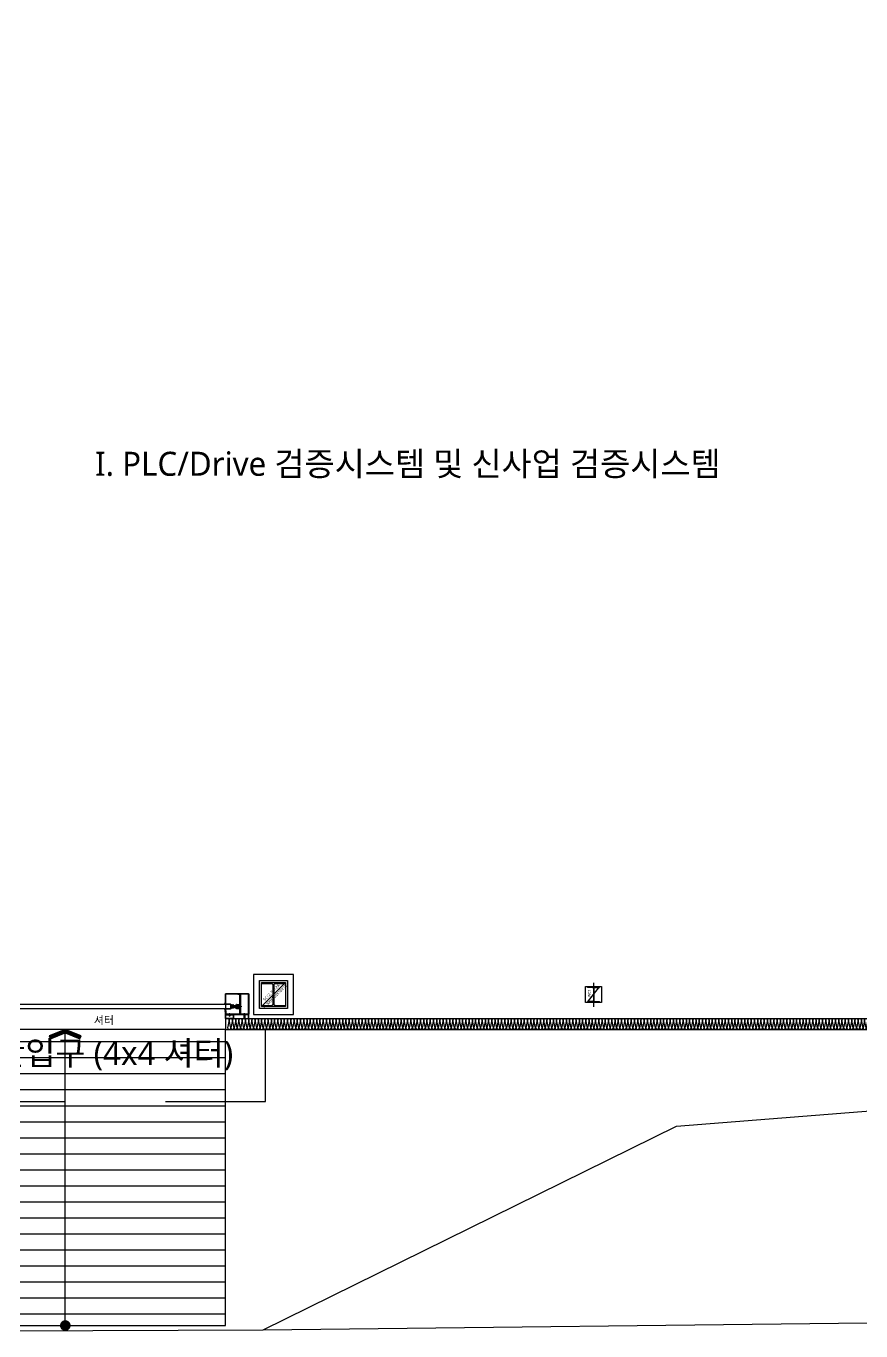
# Model space of a CAD drawing. Header units: millimetres. Extents: x 0 to 420500, y 0 to 297000.
# Drawn here: x 155680 to 166108, y 203551 to 219853 of the extents above; entities that cross this region are included whole.
import ezdxf
from ezdxf.enums import TextEntityAlignment as Align
from ezdxf.xclip import XClip

# ---------------------------------------------------------------- set-up
doc = ezdxf.new("R2010")
doc.units = ezdxf.units.MM
doc.header["$LTSCALE"] = 5000
doc.header["$XCLIPFRAME"] = 0
doc.linetypes.add('DASHED2', pattern=[0.375, 0.25, -0.125])
doc.layers.add('arch', color=8, linetype='Continuous')
doc.layers.add('TRAY', color=3, linetype='Continuous')
doc.layers.add('TXT-1', color=137, linetype='Continuous', plot=False)
doc.styles.add('스타일1', font='malgun.ttf')

# ---------------------------------------------------------------- blocks, each defined once
blk = doc.blocks.new('XR-현황측량도')
at = {"color": 0}
blk.add_lwpolyline([(151690, 74037), (154883, 74051), (162789, 74142), (171655, 74152), (178948, 74224), (185441, 74258), (186412, 74405), (193068, 76972, 0.271364), (196517, 81929), (196870, 86053), (196859, 91789), (196871, 109951), (196867, 116558), (196605, 121601), (196793, 126063), (196775, 130633), (196750, 139290), (196674, 147914), (196020, 149938)], format="xyb", dxfattribs=at)
blk.add_lwpolyline([(154883, 74051), (160043, 76594), (166254, 77087), (174070, 77402), (176496, 77803)], dxfattribs=at)
blk = doc.blocks.new('*U60')
at = {"color": 0}
for points in [[(-39048, 0, -0.414214), (-39063, 15), (-39048, 85, 1), (-39078, 85), (-39063, 15, -0.414214), (-39078, 0, 0.414214)], [(-39018, 0, -0.414214), (-39033, 15), (-39018, 85, 1), (-39048, 85), (-39033, 15, -0.414214), (-39048, 0, 0.414214)], [(-38988, 0, -0.414214), (-39003, 15), (-38988, 85, 1), (-39018, 85), (-39003, 15, -0.414214), (-39018, 0, 0.414214)], [(-38958, 0, -0.414214), (-38973, 15), (-38958, 85, 1), (-38988, 85), (-38973, 15, -0.414214), (-38988, 0, 0.414214)], [(-38928, 0, -0.414214), (-38943, 15), (-38928, 85, 1), (-38958, 85), (-38943, 15, -0.414214), (-38958, 0, 0.414214)], [(-38898, 0, -0.414214), (-38913, 15), (-38898, 85, 1), (-38928, 85), (-38913, 15, -0.414214), (-38928, 0, 0.414214)], [(-38868, 0, -0.414214), (-38883, 15), (-38868, 85, 1), (-38898, 85), (-38883, 15, -0.414214), (-38898, 0, 0.414214)], [(-38838, 0, -0.414214), (-38853, 15), (-38838, 85, 1), (-38868, 85), (-38853, 15, -0.414214), (-38868, 0, 0.414214)], [(-38808, 0, -0.414214), (-38823, 15), (-38808, 85, 1), (-38838, 85), (-38823, 15, -0.414214), (-38838, 0, 0.414214)], [(-38778, 0, -0.414214), (-38793, 15), (-38778, 85, 1), (-38808, 85), (-38793, 15, -0.414214), (-38808, 0, 0.414214)], [(-38748, 0, -0.414214), (-38763, 15), (-38748, 85, 1), (-38778, 85), (-38763, 15, -0.414214), (-38778, 0, 0.414214)], [(-38718, 0, -0.414214), (-38733, 15), (-38718, 85, 1), (-38748, 85), (-38733, 15, -0.414214), (-38748, 0, 0.414214)], [(-38688, 0, -0.414214), (-38703, 15), (-38688, 85, 1), (-38718, 85), (-38703, 15, -0.414214), (-38718, 0, 0.414214)], [(-38658, 0, -0.414214), (-38673, 15), (-38658, 85, 1), (-38688, 85), (-38673, 15, -0.414214), (-38688, 0, 0.414214)], [(-38628, 0, -0.414214), (-38643, 15), (-38628, 85, 1), (-38658, 85), (-38643, 15, -0.414214), (-38658, 0, 0.414214)], [(-38598, 0, -0.414214), (-38613, 15), (-38598, 85, 1), (-38628, 85), (-38613, 15, -0.414214), (-38628, 0, 0.414214)], [(-38568, 0, -0.414214), (-38583, 15), (-38568, 85, 1), (-38598, 85), (-38583, 15, -0.414214), (-38598, 0, 0.414214)], [(-38538, 0, -0.414214), (-38553, 15), (-38538, 85, 1), (-38568, 85), (-38553, 15, -0.414214), (-38568, 0, 0.414214)], [(-38508, 0, -0.414214), (-38523, 15), (-38508, 85, 1), (-38538, 85), (-38523, 15, -0.414214), (-38538, 0, 0.414214)], [(-38478, 0, -0.414214), (-38493, 15), (-38478, 85, 1), (-38508, 85), (-38493, 15, -0.414214), (-38508, 0, 0.414214)], [(-38448, 0, -0.414214), (-38463, 15), (-38448, 85, 1), (-38478, 85), (-38463, 15, -0.414214), (-38478, 0, 0.414214)], [(-38418, 0, -0.414214), (-38433, 15), (-38418, 85, 1), (-38448, 85), (-38433, 15, -0.414214), (-38448, 0, 0.414214)], [(-38388, 0, -0.414214), (-38403, 15), (-38388, 85, 1), (-38418, 85), (-38403, 15, -0.414214), (-38418, 0, 0.414214)], [(-38358, 0, -0.414214), (-38373, 15), (-38358, 85, 1), (-38388, 85), (-38373, 15, -0.414214), (-38388, 0, 0.414214)], [(-38328, 0, -0.414214), (-38343, 15), (-38328, 85, 1), (-38358, 85), (-38343, 15, -0.414214), (-38358, 0, 0.414214)], [(-38298, 0, -0.414214), (-38313, 15), (-38298, 85, 1), (-38328, 85), (-38313, 15, -0.414214), (-38328, 0, 0.414214)], [(-38268, 0, -0.414214), (-38283, 15), (-38268, 85, 1), (-38298, 85), (-38283, 15, -0.414214), (-38298, 0, 0.414214)], [(-38238, 0, -0.414214), (-38253, 15), (-38238, 85, 1), (-38268, 85), (-38253, 15, -0.414214), (-38268, 0, 0.414214)], [(-38208, 0, -0.414214), (-38223, 15), (-38208, 85, 1), (-38238, 85), (-38223, 15, -0.414214), (-38238, 0, 0.414214)], [(-38178, 0, -0.414214), (-38193, 15), (-38178, 85, 1), (-38208, 85), (-38193, 15, -0.414214), (-38208, 0, 0.414214)], [(-38148, 0, -0.414214), (-38163, 15), (-38148, 85, 1), (-38178, 85), (-38163, 15, -0.414214), (-38178, 0, 0.414214)], [(-38118, 0, -0.414214), (-38133, 15), (-38118, 85, 1), (-38148, 85), (-38133, 15, -0.414214), (-38148, 0, 0.414214)], [(-38088, 0, -0.414214), (-38103, 15), (-38088, 85, 1), (-38118, 85), (-38103, 15, -0.414214), (-38118, 0, 0.414214)], [(-38058, 0, -0.414214), (-38073, 15), (-38058, 85, 1), (-38088, 85), (-38073, 15, -0.414214), (-38088, 0, 0.414214)], [(-38028, 0, -0.414214), (-38043, 15), (-38028, 85, 1), (-38058, 85), (-38043, 15, -0.414214), (-38058, 0, 0.414214)], [(-37998, 0, -0.414214), (-38013, 15), (-37998, 85, 1), (-38028, 85), (-38013, 15, -0.414214), (-38028, 0, 0.414214)], [(-37968, 0, -0.414214), (-37983, 15), (-37968, 85, 1), (-37998, 85), (-37983, 15, -0.414214), (-37998, 0, 0.414214)], [(-37938, 0, -0.414214), (-37953, 15), (-37938, 85, 1), (-37968, 85), (-37953, 15, -0.414214), (-37968, 0, 0.414214)], [(-37908, 0, -0.414214), (-37923, 15), (-37908, 85, 1), (-37938, 85), (-37923, 15, -0.414214), (-37938, 0, 0.414214)], [(-37878, 0, -0.414214), (-37893, 15), (-37878, 85, 1), (-37908, 85), (-37893, 15, -0.414214), (-37908, 0, 0.414214)], [(-37848, 0, -0.414214), (-37863, 15), (-37848, 85, 1), (-37878, 85), (-37863, 15, -0.414214), (-37878, 0, 0.414214)], [(-37818, 0, -0.414214), (-37833, 15), (-37818, 85, 1), (-37848, 85), (-37833, 15, -0.414214), (-37848, 0, 0.414214)], [(-37788, 0, -0.414214), (-37803, 15), (-37788, 85, 1), (-37818, 85), (-37803, 15, -0.414214), (-37818, 0, 0.414214)], [(-37758, 0, -0.414214), (-37773, 15), (-37758, 85, 1), (-37788, 85), (-37773, 15, -0.414214), (-37788, 0, 0.414214)], [(-37728, 0, -0.414214), (-37743, 15), (-37728, 85, 1), (-37758, 85), (-37743, 15, -0.414214), (-37758, 0, 0.414214)], [(-37698, 0, -0.414214), (-37713, 15), (-37698, 85, 1), (-37728, 85), (-37713, 15, -0.414214), (-37728, 0, 0.414214)], [(-37668, 0, -0.414214), (-37683, 15), (-37668, 85, 1), (-37698, 85), (-37683, 15, -0.414214), (-37698, 0, 0.414214)], [(-37638, 0, -0.414214), (-37653, 15), (-37638, 85, 1), (-37668, 85), (-37653, 15, -0.414214), (-37668, 0, 0.414214)], [(-37608, 0, -0.414214), (-37623, 15), (-37608, 85, 1), (-37638, 85), (-37623, 15, -0.414214), (-37638, 0, 0.414214)], [(-37578, 0, -0.414214), (-37593, 15), (-37578, 85, 1), (-37608, 85), (-37593, 15, -0.414214), (-37608, 0, 0.414214)], [(-37548, 0, -0.414214), (-37563, 15), (-37548, 85, 1), (-37578, 85), (-37563, 15, -0.414214), (-37578, 0, 0.414214)], [(-37518, 0, -0.414214), (-37533, 15), (-37518, 85, 1), (-37548, 85), (-37533, 15, -0.414214), (-37548, 0, 0.414214)], [(-37488, 0, -0.414214), (-37503, 15), (-37488, 85, 1), (-37518, 85), (-37503, 15, -0.414214), (-37518, 0, 0.414214)], [(-37458, 0, -0.414214), (-37473, 15), (-37458, 85, 1), (-37488, 85), (-37473, 15, -0.414214), (-37488, 0, 0.414214)], [(-37428, 0, -0.414214), (-37443, 15), (-37428, 85, 1), (-37458, 85), (-37443, 15, -0.414214), (-37458, 0, 0.414214)], [(-37398, 0, -0.414214), (-37413, 15), (-37398, 85, 1), (-37428, 85), (-37413, 15, -0.414214), (-37428, 0, 0.414214)], [(-37368, 0, -0.414214), (-37383, 15), (-37368, 85, 1), (-37398, 85), (-37383, 15, -0.414214), (-37398, 0, 0.414214)], [(-37338, 0, -0.414214), (-37353, 15), (-37338, 85, 1), (-37368, 85), (-37353, 15, -0.414214), (-37368, 0, 0.414214)], [(-37308, 0, -0.414214), (-37323, 15), (-37308, 85, 1), (-37338, 85), (-37323, 15, -0.414214), (-37338, 0, 0.414214)], [(-37278, 0, -0.414214), (-37293, 15), (-37278, 85, 1), (-37308, 85), (-37293, 15, -0.414214), (-37308, 0, 0.414214)], [(-37248, 0, -0.414214), (-37263, 15), (-37248, 85, 1), (-37278, 85), (-37263, 15, -0.414214), (-37278, 0, 0.414214)], [(-37218, 0, -0.414214), (-37233, 15), (-37218, 85, 1), (-37248, 85), (-37233, 15, -0.414214), (-37248, 0, 0.414214)], [(-37188, 0, -0.414214), (-37203, 15), (-37188, 85, 1), (-37218, 85), (-37203, 15, -0.414214), (-37218, 0, 0.414214)], [(-37158, 0, -0.414214), (-37173, 15), (-37158, 85, 1), (-37188, 85), (-37173, 15, -0.414214), (-37188, 0, 0.414214)], [(-37128, 0, -0.414214), (-37143, 15), (-37128, 85, 1), (-37158, 85), (-37143, 15, -0.414214), (-37158, 0, 0.414214)], [(-37098, 0, -0.414214), (-37113, 15), (-37098, 85, 1), (-37128, 85), (-37113, 15, -0.414214), (-37128, 0, 0.414214)], [(-37068, 0, -0.414214), (-37083, 15), (-37068, 85, 1), (-37098, 85), (-37083, 15, -0.414214), (-37098, 0, 0.414214)], [(-37038, 0, -0.414214), (-37053, 15), (-37038, 85, 1), (-37068, 85), (-37053, 15, -0.414214), (-37068, 0, 0.414214)], [(-37008, 0, -0.414214), (-37023, 15), (-37008, 85, 1), (-37038, 85), (-37023, 15, -0.414214), (-37038, 0, 0.414214)], [(-36978, 0, -0.414214), (-36993, 15), (-36978, 85, 1), (-37008, 85), (-36993, 15, -0.414214), (-37008, 0, 0.414214)], [(-36948, 0, -0.414214), (-36963, 15), (-36948, 85, 1), (-36978, 85), (-36963, 15, -0.414214), (-36978, 0, 0.414214)], [(-36918, 0, -0.414214), (-36933, 15), (-36918, 85, 1), (-36948, 85), (-36933, 15, -0.414214), (-36948, 0, 0.414214)], [(-36888, 0, -0.414214), (-36903, 15), (-36888, 85, 1), (-36918, 85), (-36903, 15, -0.414214), (-36918, 0, 0.414214)], [(-36858, 0, -0.414214), (-36873, 15), (-36858, 85, 1), (-36888, 85), (-36873, 15, -0.414214), (-36888, 0, 0.414214)], [(-36828, 0, -0.414214), (-36843, 15), (-36828, 85, 1), (-36858, 85), (-36843, 15, -0.414214), (-36858, 0, 0.414214)], [(-36798, 0, -0.414214), (-36813, 15), (-36798, 85, 1), (-36828, 85), (-36813, 15, -0.414214), (-36828, 0, 0.414214)], [(-36768, 0, -0.414214), (-36783, 15), (-36768, 85, 1), (-36798, 85), (-36783, 15, -0.414214), (-36798, 0, 0.414214)], [(-36738, 0, -0.414214), (-36753, 15), (-36738, 85, 1), (-36768, 85), (-36753, 15, -0.414214), (-36768, 0, 0.414214)], [(-36708, 0, -0.414214), (-36723, 15), (-36708, 85, 1), (-36738, 85), (-36723, 15, -0.414214), (-36738, 0, 0.414214)], [(-36678, 0, -0.414214), (-36693, 15), (-36678, 85, 1), (-36708, 85), (-36693, 15, -0.414214), (-36708, 0, 0.414214)], [(-36648, 0, -0.414214), (-36663, 15), (-36648, 85, 1), (-36678, 85), (-36663, 15, -0.414214), (-36678, 0, 0.414214)], [(-36618, 0, -0.414214), (-36633, 15), (-36618, 85, 1), (-36648, 85), (-36633, 15, -0.414214), (-36648, 0, 0.414214)], [(-36588, 0, -0.414214), (-36603, 15), (-36588, 85, 1), (-36618, 85), (-36603, 15, -0.414214), (-36618, 0, 0.414214)], [(-36558, 0, -0.414214), (-36573, 15), (-36558, 85, 1), (-36588, 85), (-36573, 15, -0.414214), (-36588, 0, 0.414214)], [(-36528, 0, -0.414214), (-36543, 15), (-36528, 85, 1), (-36558, 85), (-36543, 15, -0.414214), (-36558, 0, 0.414214)], [(-36498, 0, -0.414214), (-36513, 15), (-36498, 85, 1), (-36528, 85), (-36513, 15, -0.414214), (-36528, 0, 0.414214)], [(-36468, 0, -0.414214), (-36483, 15), (-36468, 85, 1), (-36498, 85), (-36483, 15, -0.414214), (-36498, 0, 0.414214)], [(-36438, 0, -0.414214), (-36453, 15), (-36438, 85, 1), (-36468, 85), (-36453, 15, -0.414214), (-36468, 0, 0.414214)], [(-36408, 0, -0.414214), (-36423, 15), (-36408, 85, 1), (-36438, 85), (-36423, 15, -0.414214), (-36438, 0, 0.414214)], [(-36378, 0, -0.414214), (-36393, 15), (-36378, 85, 1), (-36408, 85), (-36393, 15, -0.414214), (-36408, 0, 0.414214)], [(-36348, 0, -0.414214), (-36363, 15), (-36348, 85, 1), (-36378, 85), (-36363, 15, -0.414214), (-36378, 0, 0.414214)], [(-36318, 0, -0.414214), (-36333, 15), (-36318, 85, 1), (-36348, 85), (-36333, 15, -0.414214), (-36348, 0, 0.414214)], [(-36288, 0, -0.414214), (-36303, 15), (-36288, 85, 1), (-36318, 85), (-36303, 15, -0.414214), (-36318, 0, 0.414214)], [(-36258, 0, -0.414214), (-36273, 15), (-36258, 85, 1), (-36288, 85), (-36273, 15, -0.414214), (-36288, 0, 0.414214)], [(-36228, 0, -0.414214), (-36243, 15), (-36228, 85, 1), (-36258, 85), (-36243, 15, -0.414214), (-36258, 0, 0.414214)], [(-36198, 0, -0.414214), (-36213, 15), (-36198, 85, 1), (-36228, 85), (-36213, 15, -0.414214), (-36228, 0, 0.414214)], [(-36168, 0, -0.414214), (-36183, 15), (-36168, 85, 1), (-36198, 85), (-36183, 15, -0.414214), (-36198, 0, 0.414214)], [(-36138, 0, -0.414214), (-36153, 15), (-36138, 85, 1), (-36168, 85), (-36153, 15, -0.414214), (-36168, 0, 0.414214)], [(-36108, 0, -0.414214), (-36123, 15), (-36108, 85, 1), (-36138, 85), (-36123, 15, -0.414214), (-36138, 0, 0.414214)], [(-36078, 0, -0.414214), (-36093, 15), (-36078, 85, 1), (-36108, 85), (-36093, 15, -0.414214), (-36108, 0, 0.414214)], [(-36048, 0, -0.414214), (-36063, 15), (-36048, 85, 1), (-36078, 85), (-36063, 15, -0.414214), (-36078, 0, 0.414214)], [(-36018, 0, -0.414214), (-36033, 15), (-36018, 85, 1), (-36048, 85), (-36033, 15, -0.414214), (-36048, 0, 0.414214)], [(-35988, 0, -0.414214), (-36003, 15), (-35988, 85, 1), (-36018, 85), (-36003, 15, -0.414214), (-36018, 0, 0.414214)], [(-35958, 0, -0.414214), (-35973, 15), (-35958, 85, 1), (-35988, 85), (-35973, 15, -0.414214), (-35988, 0, 0.414214)], [(-35928, 0, -0.414214), (-35943, 15), (-35928, 85, 1), (-35958, 85), (-35943, 15, -0.414214), (-35958, 0, 0.414214)], [(-35898, 0, -0.414214), (-35913, 15), (-35898, 85, 1), (-35928, 85), (-35913, 15, -0.414214), (-35928, 0, 0.414214)], [(-35868, 0, -0.414214), (-35883, 15), (-35868, 85, 1), (-35898, 85), (-35883, 15, -0.414214), (-35898, 0, 0.414214)], [(-35838, 0, -0.414214), (-35853, 15), (-35838, 85, 1), (-35868, 85), (-35853, 15, -0.414214), (-35868, 0, 0.414214)], [(-35808, 0, -0.414214), (-35823, 15), (-35808, 85, 1), (-35838, 85), (-35823, 15, -0.414214), (-35838, 0, 0.414214)], [(-35778, 0, -0.414214), (-35793, 15), (-35778, 85, 1), (-35808, 85), (-35793, 15, -0.414214), (-35808, 0, 0.414214)], [(-35748, 0, -0.414214), (-35763, 15), (-35748, 85, 1), (-35778, 85), (-35763, 15, -0.414214), (-35778, 0, 0.414214)], [(-35718, 0, -0.414214), (-35733, 15), (-35718, 85, 1), (-35748, 85), (-35733, 15, -0.414214), (-35748, 0, 0.414214)], [(-35688, 0, -0.414214), (-35703, 15), (-35688, 85, 1), (-35718, 85), (-35703, 15, -0.414214), (-35718, 0, 0.414214)], [(-35658, 0, -0.414214), (-35673, 15), (-35658, 85, 1), (-35688, 85), (-35673, 15, -0.414214), (-35688, 0, 0.414214)], [(-35628, 0, -0.414214), (-35643, 15), (-35628, 85, 1), (-35658, 85), (-35643, 15, -0.414214), (-35658, 0, 0.414214)], [(-35598, 0, -0.414214), (-35613, 15), (-35598, 85, 1), (-35628, 85), (-35613, 15, -0.414214), (-35628, 0, 0.414214)], [(-35568, 0, -0.414214), (-35583, 15), (-35568, 85, 1), (-35598, 85), (-35583, 15, -0.414214), (-35598, 0, 0.414214)], [(-35538, 0, -0.414214), (-35553, 15), (-35538, 85, 1), (-35568, 85), (-35553, 15, -0.414214), (-35568, 0, 0.414214)], [(-35508, 0, -0.414214), (-35523, 15), (-35508, 85, 1), (-35538, 85), (-35523, 15, -0.414214), (-35538, 0, 0.414214)], [(-35478, 0, -0.414214), (-35493, 15), (-35478, 85, 1), (-35508, 85), (-35493, 15, -0.414214), (-35508, 0, 0.414214)], [(-35448, 0, -0.414214), (-35463, 15), (-35448, 85, 1), (-35478, 85), (-35463, 15, -0.414214), (-35478, 0, 0.414214)], [(-35418, 0, -0.414214), (-35433, 15), (-35418, 85, 1), (-35448, 85), (-35433, 15, -0.414214), (-35448, 0, 0.414214)], [(-35388, 0, -0.414214), (-35403, 15), (-35388, 85, 1), (-35418, 85), (-35403, 15, -0.414214), (-35418, 0, 0.414214)], [(-35358, 0, -0.414214), (-35373, 15), (-35358, 85, 1), (-35388, 85), (-35373, 15, -0.414214), (-35388, 0, 0.414214)], [(-35328, 0, -0.414214), (-35343, 15), (-35328, 85, 1), (-35358, 85), (-35343, 15, -0.414214), (-35358, 0, 0.414214)], [(-35298, 0, -0.414214), (-35313, 15), (-35298, 85, 1), (-35328, 85), (-35313, 15, -0.414214), (-35328, 0, 0.414214)], [(-35268, 0, -0.414214), (-35283, 15), (-35268, 85, 1), (-35298, 85), (-35283, 15, -0.414214), (-35298, 0, 0.414214)], [(-35238, 0, -0.414214), (-35253, 15), (-35238, 85, 1), (-35268, 85), (-35253, 15, -0.414214), (-35268, 0, 0.414214)], [(-35208, 0, -0.414214), (-35223, 15), (-35208, 85, 1), (-35238, 85), (-35223, 15, -0.414214), (-35238, 0, 0.414214)], [(-35178, 0, -0.414214), (-35193, 15), (-35178, 85, 1), (-35208, 85), (-35193, 15, -0.414214), (-35208, 0, 0.414214)], [(-35148, 0, -0.414214), (-35163, 15), (-35148, 85, 1), (-35178, 85), (-35163, 15, -0.414214), (-35178, 0, 0.414214)], [(-35118, 0, -0.414214), (-35133, 15), (-35118, 85, 1), (-35148, 85), (-35133, 15, -0.414214), (-35148, 0, 0.414214)], [(-35088, 0, -0.414214), (-35103, 15), (-35088, 85, 1), (-35118, 85), (-35103, 15, -0.414214), (-35118, 0, 0.414214)], [(-35058, 0, -0.414214), (-35073, 15), (-35058, 85, 1), (-35088, 85), (-35073, 15, -0.414214), (-35088, 0, 0.414214)], [(-35028, 0, -0.414214), (-35043, 15), (-35028, 85, 1), (-35058, 85), (-35043, 15, -0.414214), (-35058, 0, 0.414214)], [(-34998, 0, -0.414214), (-35013, 15), (-34998, 85, 1), (-35028, 85), (-35013, 15, -0.414214), (-35028, 0, 0.414214)], [(-34968, 0, -0.414214), (-34983, 15), (-34968, 85, 1), (-34998, 85), (-34983, 15, -0.414214), (-34998, 0, 0.414214)], [(-34938, 0, -0.414214), (-34953, 15), (-34938, 85, 1), (-34968, 85), (-34953, 15, -0.414214), (-34968, 0, 0.414214)], [(-34908, 0, -0.414214), (-34923, 15), (-34908, 85, 1), (-34938, 85), (-34923, 15, -0.414214), (-34938, 0, 0.414214)], [(-34878, 0, -0.414214), (-34893, 15), (-34878, 85, 1), (-34908, 85), (-34893, 15, -0.414214), (-34908, 0, 0.414214)], [(-34848, 0, -0.414214), (-34863, 15), (-34848, 85, 1), (-34878, 85), (-34863, 15, -0.414214), (-34878, 0, 0.414214)], [(-34818, 0, -0.414214), (-34833, 15), (-34818, 85, 1), (-34848, 85), (-34833, 15, -0.414214), (-34848, 0, 0.414214)], [(-34788, 0, -0.414214), (-34803, 15), (-34788, 85, 1), (-34818, 85), (-34803, 15, -0.414214), (-34818, 0, 0.414214)], [(-34758, 0, -0.414214), (-34773, 15), (-34758, 85, 1), (-34788, 85), (-34773, 15, -0.414214), (-34788, 0, 0.414214)], [(-34728, 0, -0.414214), (-34743, 15), (-34728, 85, 1), (-34758, 85), (-34743, 15, -0.414214), (-34758, 0, 0.414214)], [(-34698, 0, -0.414214), (-34713, 15), (-34698, 85, 1), (-34728, 85), (-34713, 15, -0.414214), (-34728, 0, 0.414214)], [(-34668, 0, -0.414214), (-34683, 15), (-34668, 85, 1), (-34698, 85), (-34683, 15, -0.414214), (-34698, 0, 0.414214)], [(-34638, 0, -0.414214), (-34653, 15), (-34638, 85, 1), (-34668, 85), (-34653, 15, -0.414214), (-34668, 0, 0.414214)], [(-34608, 0, -0.414214), (-34623, 15), (-34608, 85, 1), (-34638, 85), (-34623, 15, -0.414214), (-34638, 0, 0.414214)], [(-34578, 0, -0.414214), (-34593, 15), (-34578, 85, 1), (-34608, 85), (-34593, 15, -0.414214), (-34608, 0, 0.414214)], [(-34548, 0, -0.414214), (-34563, 15), (-34548, 85, 1), (-34578, 85), (-34563, 15, -0.414214), (-34578, 0, 0.414214)], [(-34518, 0, -0.414214), (-34533, 15), (-34518, 85, 1), (-34548, 85), (-34533, 15, -0.414214), (-34548, 0, 0.414214)], [(-34488, 0, -0.414214), (-34503, 15), (-34488, 85, 1), (-34518, 85), (-34503, 15, -0.414214), (-34518, 0, 0.414214)], [(-34458, 0, -0.414214), (-34473, 15), (-34458, 85, 1), (-34488, 85), (-34473, 15, -0.414214), (-34488, 0, 0.414214)], [(-34428, 0, -0.414214), (-34443, 15), (-34428, 85, 1), (-34458, 85), (-34443, 15, -0.414214), (-34458, 0, 0.414214)], [(-34398, 0, -0.414214), (-34413, 15), (-34398, 85, 1), (-34428, 85), (-34413, 15, -0.414214), (-34428, 0, 0.414214)], [(-34368, 0, -0.414214), (-34383, 15), (-34368, 85, 1), (-34398, 85), (-34383, 15, -0.414214), (-34398, 0, 0.414214)], [(-34338, 0, -0.414214), (-34353, 15), (-34338, 85, 1), (-34368, 85), (-34353, 15, -0.414214), (-34368, 0, 0.414214)], [(-34308, 0, -0.414214), (-34323, 15), (-34308, 85, 1), (-34338, 85), (-34323, 15, -0.414214), (-34338, 0, 0.414214)], [(-34278, 0, -0.414214), (-34293, 15), (-34278, 85, 1), (-34308, 85), (-34293, 15, -0.414214), (-34308, 0, 0.414214)], [(-34248, 0, -0.414214), (-34263, 15), (-34248, 85, 1), (-34278, 85), (-34263, 15, -0.414214), (-34278, 0, 0.414214)], [(-34218, 0, -0.414214), (-34233, 15), (-34218, 85, 1), (-34248, 85), (-34233, 15, -0.414214), (-34248, 0, 0.414214)], [(-34188, 0, -0.414214), (-34203, 15), (-34188, 85, 1), (-34218, 85), (-34203, 15, -0.414214), (-34218, 0, 0.414214)], [(-34158, 0, -0.414214), (-34173, 15), (-34158, 85, 1), (-34188, 85), (-34173, 15, -0.414214), (-34188, 0, 0.414214)], [(-34128, 0, -0.414214), (-34143, 15), (-34128, 85, 1), (-34158, 85), (-34143, 15, -0.414214), (-34158, 0, 0.414214)], [(-34098, 0, -0.414214), (-34113, 15), (-34098, 85, 1), (-34128, 85), (-34113, 15, -0.414214), (-34128, 0, 0.414214)], [(-34068, 0, -0.414214), (-34083, 15), (-34068, 85, 1), (-34098, 85), (-34083, 15, -0.414214), (-34098, 0, 0.414214)], [(-34038, 0, -0.414214), (-34053, 15), (-34038, 85, 1), (-34068, 85), (-34053, 15, -0.414214), (-34068, 0, 0.414214)], [(-34008, 0, -0.414214), (-34023, 15), (-34008, 85, 1), (-34038, 85), (-34023, 15, -0.414214), (-34038, 0, 0.414214)], [(-33978, 0, -0.414214), (-33993, 15), (-33978, 85, 1), (-34008, 85), (-33993, 15, -0.414214), (-34008, 0, 0.414214)], [(-33948, 0, -0.414214), (-33963, 15), (-33948, 85, 1), (-33978, 85), (-33963, 15, -0.414214), (-33978, 0, 0.414214)], [(-33918, 0, -0.414214), (-33933, 15), (-33918, 85, 1), (-33948, 85), (-33933, 15, -0.414214), (-33948, 0, 0.414214)], [(-33888, 0, -0.414214), (-33903, 15), (-33888, 85, 1), (-33918, 85), (-33903, 15, -0.414214), (-33918, 0, 0.414214)], [(-33858, 0, -0.414214), (-33873, 15), (-33858, 85, 1), (-33888, 85), (-33873, 15, -0.414214), (-33888, 0, 0.414214)], [(-33828, 0, -0.414214), (-33843, 15), (-33828, 85, 1), (-33858, 85), (-33843, 15, -0.414214), (-33858, 0, 0.414214)], [(-33798, 0, -0.414214), (-33813, 15), (-33798, 85, 1), (-33828, 85), (-33813, 15, -0.414214), (-33828, 0, 0.414214)], [(-33768, 0, -0.414214), (-33783, 15), (-33768, 85, 1), (-33798, 85), (-33783, 15, -0.414214), (-33798, 0, 0.414214)], [(-33738, 0, -0.414214), (-33753, 15), (-33738, 85, 1), (-33768, 85), (-33753, 15, -0.414214), (-33768, 0, 0.414214)], [(-33708, 0, -0.414214), (-33723, 15), (-33708, 85, 1), (-33738, 85), (-33723, 15, -0.414214), (-33738, 0, 0.414214)], [(-33678, 0, -0.414214), (-33693, 15), (-33678, 85, 1), (-33708, 85), (-33693, 15, -0.414214), (-33708, 0, 0.414214)], [(-33648, 0, -0.414214), (-33663, 15), (-33648, 85, 1), (-33678, 85), (-33663, 15, -0.414214), (-33678, 0, 0.414214)], [(-33618, 0, -0.414214), (-33633, 15), (-33618, 85, 1), (-33648, 85), (-33633, 15, -0.414214), (-33648, 0, 0.414214)], [(-33588, 0, -0.414214), (-33603, 15), (-33588, 85, 1), (-33618, 85), (-33603, 15, -0.414214), (-33618, 0, 0.414214)], [(-33558, 0, -0.414214), (-33573, 15), (-33558, 85, 1), (-33588, 85), (-33573, 15, -0.414214), (-33588, 0, 0.414214)], [(-33528, 0, -0.414214), (-33543, 15), (-33528, 85, 1), (-33558, 85), (-33543, 15, -0.414214), (-33558, 0, 0.414214)], [(-33498, 0, -0.414214), (-33513, 15), (-33498, 85, 1), (-33528, 85), (-33513, 15, -0.414214), (-33528, 0, 0.414214)], [(-33468, 0, -0.414214), (-33483, 15), (-33468, 85, 1), (-33498, 85), (-33483, 15, -0.414214), (-33498, 0, 0.414214)], [(-33438, 0, -0.414214), (-33453, 15), (-33438, 85, 1), (-33468, 85), (-33453, 15, -0.414214), (-33468, 0, 0.414214)], [(-33408, 0, -0.414214), (-33423, 15), (-33408, 85, 1), (-33438, 85), (-33423, 15, -0.414214), (-33438, 0, 0.414214)], [(-33378, 0, -0.414214), (-33393, 15), (-33378, 85, 1), (-33408, 85), (-33393, 15, -0.414214), (-33408, 0, 0.414214)], [(-33348, 0, -0.414214), (-33363, 15), (-33348, 85, 1), (-33378, 85), (-33363, 15, -0.414214), (-33378, 0, 0.414214)], [(-33318, 0, -0.414214), (-33333, 15), (-33318, 85, 1), (-33348, 85), (-33333, 15, -0.414214), (-33348, 0, 0.414214)], [(-33288, 0, -0.414214), (-33303, 15), (-33288, 85, 1), (-33318, 85), (-33303, 15, -0.414214), (-33318, 0, 0.414214)], [(-33258, 0, -0.414214), (-33273, 15), (-33258, 85, 1), (-33288, 85), (-33273, 15, -0.414214), (-33288, 0, 0.414214)], [(-33228, 0, -0.414214), (-33243, 15), (-33228, 85, 1), (-33258, 85), (-33243, 15, -0.414214), (-33258, 0, 0.414214)], [(-33198, 0, -0.414214), (-33213, 15), (-33198, 85, 1), (-33228, 85), (-33213, 15, -0.414214), (-33228, 0, 0.414214)], [(-33168, 0, -0.414214), (-33183, 15), (-33168, 85, 1), (-33198, 85), (-33183, 15, -0.414214), (-33198, 0, 0.414214)], [(-33138, 0, -0.414214), (-33153, 15), (-33138, 85, 1), (-33168, 85), (-33153, 15, -0.414214), (-33168, 0, 0.414214)], [(-33108, 0, -0.414214), (-33123, 15), (-33108, 85, 1), (-33138, 85), (-33123, 15, -0.414214), (-33138, 0, 0.414214)], [(-33078, 0, -0.414214), (-33093, 15), (-33078, 85, 1), (-33108, 85), (-33093, 15, -0.414214), (-33108, 0, 0.414214)], [(-33048, 0, -0.414214), (-33063, 15), (-33048, 85, 1), (-33078, 85), (-33063, 15, -0.414214), (-33078, 0, 0.414214)], [(-33018, 0, -0.414214), (-33033, 15), (-33018, 85, 1), (-33048, 85), (-33033, 15, -0.414214), (-33048, 0, 0.414214)], [(-32988, 0, -0.414214), (-33003, 15), (-32988, 85, 1), (-33018, 85), (-33003, 15, -0.414214), (-33018, 0, 0.414214)], [(-32958, 0, -0.414214), (-32973, 15), (-32958, 85, 1), (-32988, 85), (-32973, 15, -0.414214), (-32988, 0, 0.414214)], [(-32928, 0, -0.414214), (-32943, 15), (-32928, 85, 1), (-32958, 85), (-32943, 15, -0.414214), (-32958, 0, 0.414214)], [(-32898, 0, -0.414214), (-32913, 15), (-32898, 85, 1), (-32928, 85), (-32913, 15, -0.414214), (-32928, 0, 0.414214)], [(-32868, 0, -0.414214), (-32883, 15), (-32868, 85, 1), (-32898, 85), (-32883, 15, -0.414214), (-32898, 0, 0.414214)], [(-32838, 0, -0.414214), (-32853, 15), (-32838, 85, 1), (-32868, 85), (-32853, 15, -0.414214), (-32868, 0, 0.414214)], [(-32808, 0, -0.414214), (-32823, 15), (-32808, 85, 1), (-32838, 85), (-32823, 15, -0.414214), (-32838, 0, 0.414214)], [(-32778, 0, -0.414214), (-32793, 15), (-32778, 85, 1), (-32808, 85), (-32793, 15, -0.414214), (-32808, 0, 0.414214)], [(-32748, 0, -0.414214), (-32763, 15), (-32748, 85, 1), (-32778, 85), (-32763, 15, -0.414214), (-32778, 0, 0.414214)], [(-32718, 0, -0.414214), (-32733, 15), (-32718, 85, 1), (-32748, 85), (-32733, 15, -0.414214), (-32748, 0, 0.414214)], [(-32688, 0, -0.414214), (-32703, 15), (-32688, 85, 1), (-32718, 85), (-32703, 15, -0.414214), (-32718, 0, 0.414214)], [(-32658, 0, -0.414214), (-32673, 15), (-32658, 85, 1), (-32688, 85), (-32673, 15, -0.414214), (-32688, 0, 0.414214)], [(-32628, 0, -0.414214), (-32643, 15), (-32628, 85, 1), (-32658, 85), (-32643, 15, -0.414214), (-32658, 0, 0.414214)], [(-32598, 0, -0.414214), (-32613, 15), (-32598, 85, 1), (-32628, 85), (-32613, 15, -0.414214), (-32628, 0, 0.414214)], [(-32568, 0, -0.414214), (-32583, 15), (-32568, 85, 1), (-32598, 85), (-32583, 15, -0.414214), (-32598, 0, 0.414214)], [(-32538, 0, -0.414214), (-32553, 15), (-32538, 85, 1), (-32568, 85), (-32553, 15, -0.414214), (-32568, 0, 0.414214)], [(-32508, 0, -0.414214), (-32523, 15), (-32508, 85, 1), (-32538, 85), (-32523, 15, -0.414214), (-32538, 0, 0.414214)], [(-32478, 0, -0.414214), (-32493, 15), (-32478, 85, 1), (-32508, 85), (-32493, 15, -0.414214), (-32508, 0, 0.414214)], [(-32448, 0, -0.414214), (-32463, 15), (-32448, 85, 1), (-32478, 85), (-32463, 15, -0.414214), (-32478, 0, 0.414214)], [(-32418, 0, -0.414214), (-32433, 15), (-32418, 85, 1), (-32448, 85), (-32433, 15, -0.414214), (-32448, 0, 0.414214)], [(-32388, 0, -0.414214), (-32403, 15), (-32388, 85, 1), (-32418, 85), (-32403, 15, -0.414214), (-32418, 0, 0.414214)], [(-32358, 0, -0.414214), (-32373, 15), (-32358, 85, 1), (-32388, 85), (-32373, 15, -0.414214), (-32388, 0, 0.414214)]]:
    blk.add_lwpolyline(points, format="xyb", dxfattribs=at)
blk = doc.blocks.new('XR-plan$0$A$C24791F9D')
at = {"color": 0}
for p, q in [((2, 16), (3, 16)), ((2, 15), (2, 0)), ((2, 15), (2, 0)), ((4, 15), (4, 0)), ((4, 13), (5, 13)), ((5, 8), (4, 8)), ((4, 2), (5, 2)), ((5, 13), (6, 13)), ((5, 8), (8, 7)), ((5, 8), (8, 8)), ((5, 2), (6, 3)), ((6, 13), (8, 12)), ((6, 3), (8, 3)), ((8, 12), (8, 3)), ((9, 12), (8, 11)), ((8, 11), (8, 12)), ((8, 12), (9, 4)), ((8, 11), (9, 5)), ((8, 11), (9, 5)), ((8, 11), (8, 11)), ((8, 8), (8, 5)), ((8, 8), (8, 5)), ((8, 4), (8, 5)), ((8, 5), (9, 4)), ((8, 5), (8, 5)), ((10, 11), (9, 12)), ((9, 12), (10, 4)), ((9, 4), (9, 5)), ((9, 5), (10, 4)), ((9, 5), (9, 5)), ((11, 11), (10, 12)), ((10, 12), (11, 4)), ((10, 12), (10, 11)), ((10, 11), (11, 5)), ((10, 11), (10, 5)), ((10, 11), (10, 11)), ((10, 4), (10, 5)), ((11, 5), (10, 5)), ((12, 11), (11, 12)), ((11, 12), (12, 4)), ((11, 12), (11, 11)), ((11, 11), (12, 5)), ((11, 11), (12, 5)), ((11, 11), (11, 11)), ((11, 4), (12, 5)), ((11, 5), (11, 4)), ((13, 11), (12, 12)), ((12, 12), (14, 4)), ((12, 12), (12, 11)), ((12, 11), (13, 5)), ((12, 11), (13, 5)), ((12, 11), (12, 11)), ((12, 4), (13, 5)), ((12, 5), (12, 4)), ((12, 5), (12, 5)), ((14, 12), (13, 11)), ((13, 11), (14, 5)), ((13, 11), (14, 5)), ((13, 11), (13, 11)), ((13, 5), (14, 4)), ((13, 5), (13, 5)), ((15, 12), (14, 11)), ((14, 11), (14, 12)), ((14, 12), (15, 4)), ((14, 11), (15, 5)), ((14, 11), (15, 5)), ((14, 11), (14, 11)), ((14, 4), (14, 5)), ((14, 5), (15, 4)), ((14, 5), (14, 5)), ((16, 11), (15, 12)), ((15, 12), (16, 4)), ((15, 4), (15, 5)), ((15, 5), (16, 4)), ((15, 5), (15, 5)), ((17, 11), (16, 12)), ((16, 12), (17, 4)), ((16, 12), (16, 11)), ((16, 11), (17, 5)), ((16, 11), (16, 5)), ((16, 11), (16, 11)), ((16, 4), (16, 5)), ((17, 5), (16, 5)), ((18, 11), (17, 12)), ((17, 12), (18, 4)), ((17, 12), (17, 11)), ((17, 11), (18, 5)), ((17, 11), (18, 5)), ((17, 11), (17, 11)), ((17, 4), (18, 5)), ((17, 5), (17, 4)), ((19, 11), (18, 12)), ((18, 12), (20, 4)), ((18, 12), (18, 11)), ((18, 11), (19, 5)), ((18, 11), (19, 5)), ((18, 11), (18, 11)), ((18, 5), (18, 5)), ((18, 4), (19, 5)), ((18, 5), (18, 4)), ((20, 12), (19, 11)), ((19, 11), (20, 5)), ((19, 11), (20, 5)), ((19, 11), (19, 11)), ((19, 5), (20, 4)), ((19, 5), (19, 5)), ((21, 12), (20, 11)), ((20, 11), (20, 12)), ((20, 12), (21, 4)), ((20, 11), (21, 5)), ((20, 11), (21, 5)), ((20, 11), (20, 11)), ((20, 4), (20, 5)), ((20, 5), (21, 4)), ((20, 5), (20, 5)), ((22, 11), (21, 12)), ((21, 12), (22, 7)), ((21, 4), (21, 5)), ((21, 5), (22, 4)), ((21, 5), (21, 5)), ((22, 11), (22, 4)), ((22, 11), (22, 10)), ((22, 11), (22, 11)), ((2, 0), (3, 0))]:
    blk.add_line(p, q, dxfattribs=at)
for centre, radius, start, end in [((15, 8), 14.7, 148.5785, 211.4215), ((2, 15), 0.4, 90, 148.5785), ((2, 0), 0.4, 211.4215, 270), ((3, 15), 0.4, 0, 90), ((3, 0), 0.4, 270, 0)]:
    blk.add_arc(centre, radius, start, end, dxfattribs=at)
blk = doc.blocks.new('XR-plan$0$A$C715D639E')
at = {"color": 0}
for p, q in [((0, 13), (0, 3)), ((5, 15), (1, 15)), ((5, 12), (1, 12)), ((5, 5), (1, 5)), ((5, 1), (1, 1)), ((6, 16), (6, 0)), ((6, 16), (7, 16)), ((7, 16), (7, 0)), ((6, 0), (7, 0))]:
    blk.add_line(p, q, dxfattribs=at)
for centre, radius, start, end in [((2, 13), 2, 126.8699, 233.1301), ((7, 8), 6.91, 152.6769, 207.8424), ((3, 3), 2.61, 133.8974, 226.1026), ((6, 13), 2, 126.8699, 233.1301), ((11, 8), 6.91, 152.6769, 207.8424), ((7, 3), 2.61, 133.8974, 226.1026), ((18, 8), 14.7, 148.5785, 154.1365), ((18, 8), 14.7, 205.8635, 211.4215), ((6, 16), 0.4, 90, 148.5785), ((6, 0), 0.4, 211.4215, 270), ((7, 16), 0.4, 0, 90), ((7, 0), 0.4, 270, 0)]:
    blk.add_arc(centre, radius, start, end, dxfattribs=at)
blk = doc.blocks.new('XR-plan$0$A$C12F92AEA')
at = {"color": 0}
for p, q in [((0, 6), (0, 48)), ((0, 48), (0, 44)), ((0, 44), (1, 43)), ((0, 11), (1, 11)), ((0, 6), (0, 11)), ((1, 49), (24, 49)), ((1, 11), (1, 43)), ((1, 43), (10, 43)), ((1, 11), (10, 11)), ((1, 5), (24, 5)), ((10, 11), (10, 43)), ((10, 38), (30, 38)), ((10, 16), (30, 16)), ((24, 49), (25, 54)), ((24, 5), (25, 0)), ((25, 54), (29, 54)), ((25, 0), (29, 0)), ((30, 54), (30, 1))]:
    blk.add_line(p, q, dxfattribs=at)
for centre, radius, start, end in [((1, 48), 1, 90, 180), ((1, 6), 1, 180, 270), ((24, 50), 0.5, 270, 348.6901), ((24, 5), 0.5, 11.3099, 90), ((25, 54), 0.5, 90, 168.6901), ((25, 1), 0.5, 191.3099, 270), ((29, 54), 0.5, 0, 90), ((29, 1), 0.5, 270, 0)]:
    blk.add_arc(centre, radius, start, end, dxfattribs=at)
blk = doc.blocks.new('COMBI SHUTTER')
at = {"color": 0}
for p, q in [((-1063, 178), (3063, 178)), ((3008, 223), (2995, 223)), ((3000, 305), (3000, 0)), ((3287, 310), (3005, 310)), ((3099, 171), (3090, 171)), ((3090, 129), (3090, 171)), ((3099, 129), (3099, 171)), ((3178, 308), (3157, 308)), ((3157, 308), (3157, 303)), ((3157, 303), (3178, 303)), ((3167, 300), (3167, 312)), ((3182, 62), (3182, 299)), ((3187, 299), (3187, 62)), ((3292, 0), (3292, 305)), ((3063, 123), (-1063, 123)), ((3008, 77), (2995, 77)), ((3000, 0), (3292, 0)), ((3047, 58), (3047, 54)), ((3058, 54), (3047, 54)), ((3047, 54), (3047, 53)), ((3058, 53), (3047, 53)), ((3056, 59), (3048, 59)), ((3053, 53), (3049, 52)), ((3049, 52), (3050, 53)), ((3055, 52), (3049, 51)), ((3049, 51), (3050, 52)), ((3049, 52), (3050, 52)), ((3055, 51), (3049, 49)), ((3049, 51), (3050, 50)), ((3049, 49), (3050, 50)), ((3055, 49), (3049, 48)), ((3049, 48), (3050, 49)), ((3049, 49), (3050, 49)), ((3055, 48), (3049, 46)), ((3049, 48), (3050, 47)), ((3049, 46), (3050, 47)), ((3055, 46), (3049, 45)), ((3049, 46), (3050, 45)), ((3049, 45), (3050, 44)), ((3049, 45), (3050, 45)), ((3055, 44), (3049, 43)), ((3049, 43), (3050, 44)), ((3055, 43), (3049, 41)), ((3049, 43), (3050, 42)), ((3049, 41), (3050, 42)), ((3055, 41), (3049, 40)), ((3049, 40), (3050, 41)), ((3049, 41), (3050, 41)), ((3049, 40), (3050, 39)), ((3053, 39), (3049, 38)), ((3049, 38), (3050, 39)), ((3049, 38), (3050, 38)), ((3050, 59), (3050, 54)), ((3055, 53), (3050, 52)), ((3055, 51), (3050, 50)), ((3055, 50), (3050, 49)), ((3055, 48), (3050, 47)), ((3055, 46), (3050, 45)), ((3055, 45), (3050, 44)), ((3055, 43), (3050, 42)), ((3055, 42), (3050, 41)), ((3055, 40), (3050, 39)), ((3052, 38), (3050, 38)), ((3050, 38), (3050, 30)), ((3051, 31), (3050, 30)), ((3052, 29), (3050, 30)), ((3052, 38), (3054, 40)), ((3052, 31), (3052, 38)), ((3052, 31), (3052, 38)), ((3052, 29), (3053, 34)), ((3052, 29), (3052, 31)), ((3052, 29), (3055, 30)), ((3053, 39), (3053, 39)), ((3055, 40), (3054, 39)), ((3055, 39), (3054, 39)), ((3055, 59), (3055, 54)), ((3055, 52), (3055, 53)), ((3055, 53), (3055, 53)), ((3055, 51), (3055, 52)), ((3055, 50), (3055, 51)), ((3055, 51), (3055, 51)), ((3055, 49), (3055, 50)), ((3055, 48), (3055, 49)), ((3055, 47), (3055, 48)), ((3055, 46), (3055, 47)), ((3055, 46), (3055, 46)), ((3055, 45), (3055, 46)), ((3055, 44), (3055, 45)), ((3055, 43), (3055, 44)), ((3055, 43), (3055, 43)), ((3055, 42), (3055, 43)), ((3055, 41), (3055, 42)), ((3055, 40), (3055, 41)), ((3055, 40), (3055, 40)), ((3055, 39), (3055, 40)), ((3055, 39), (3055, 30)), ((3058, 58), (3058, 54)), ((3058, 54), (3058, 53)), ((3173, 150), (3067, 150)), ((3173, 150), (3067, 150)), ((3070, 158), (3072, 160)), ((3070, 142), (3070, 158)), ((3072, 140), (3070, 142)), ((3081, 160), (3072, 160)), ((3081, 140), (3072, 140)), ((3107, 160), (3082, 160)), ((3107, 160), (3082, 160)), ((3107, 140), (3082, 140)), ((3099, 129), (3090, 129)), ((3100, 0), (3100, 50)), ((3105, 0), (3100, 0)), ((3105, 0), (3105, 50)), ((3135, 160), (3108, 160)), ((3135, 140), (3108, 140)), ((3142, 160), (3136, 160)), ((3142, 140), (3136, 140)), ((3156, 140), (3156, 160)), ((3158, 140), (3158, 160)), ((3160, 160), (3158, 160)), ((3160, 140), (3158, 140)), ((3158, 63), (3158, 46)), ((3160, 141), (3160, 160)), ((3160, 160), (3160, 160)), ((3160, 160), (3160, 140)), ((3160, 141), (3160, 140)), ((3173, 88), (3192, 88)), ((3175, 150), (3190, 150)), ((3175, 88), (3190, 88)), ((3176, 150), (3188, 150)), ((3191, 58), (3222, 58)), ((3222, 53), (3191, 53)), ((3206, 60), (3206, 48)), ((3206, 60), (3206, 48)), ((3222, 58), (3222, 53)), ((3231, 58), (3231, 54)), ((3242, 54), (3231, 54)), ((3231, 54), (3231, 53)), ((3242, 53), (3231, 53)), ((3240, 59), (3232, 59)), ((3237, 53), (3233, 52)), ((3233, 52), (3234, 53)), ((3239, 52), (3233, 51)), ((3233, 51), (3234, 52)), ((3233, 52), (3234, 52)), ((3239, 51), (3233, 49)), ((3233, 51), (3234, 50)), ((3233, 49), (3234, 50)), ((3239, 49), (3233, 48)), ((3233, 48), (3234, 49)), ((3233, 49), (3234, 49)), ((3239, 48), (3233, 46)), ((3233, 48), (3234, 47)), ((3233, 46), (3234, 47)), ((3239, 46), (3233, 45)), ((3233, 46), (3234, 45)), ((3233, 45), (3234, 44)), ((3233, 45), (3234, 45)), ((3239, 44), (3233, 43)), ((3233, 43), (3234, 44)), ((3239, 43), (3233, 41)), ((3233, 43), (3234, 42)), ((3233, 41), (3234, 42)), ((3239, 41), (3233, 40)), ((3233, 40), (3234, 41)), ((3233, 41), (3234, 41)), ((3233, 40), (3234, 39)), ((3237, 39), (3233, 38)), ((3233, 38), (3234, 39)), ((3233, 38), (3234, 38)), ((3234, 59), (3234, 54)), ((3239, 53), (3234, 52)), ((3239, 51), (3234, 50)), ((3239, 50), (3234, 49)), ((3239, 48), (3234, 47)), ((3239, 46), (3234, 45)), ((3239, 45), (3234, 44)), ((3239, 43), (3234, 42)), ((3239, 42), (3234, 41)), ((3239, 40), (3234, 39)), ((3236, 38), (3234, 38)), ((3234, 38), (3234, 30)), ((3235, 31), (3234, 30)), ((3236, 29), (3234, 30)), ((3236, 0), (3236, 50)), ((3236, 38), (3238, 40)), ((3236, 31), (3236, 38)), ((3236, 31), (3236, 38)), ((3236, 29), (3237, 34)), ((3236, 29), (3236, 31)), ((3236, 29), (3239, 30)), ((3237, 39), (3237, 39)), ((3239, 40), (3238, 39)), ((3239, 39), (3238, 39)), ((3239, 59), (3239, 54)), ((3239, 52), (3239, 53)), ((3239, 53), (3239, 53)), ((3239, 51), (3239, 52)), ((3239, 50), (3239, 51)), ((3239, 51), (3239, 51)), ((3239, 49), (3239, 50)), ((3239, 48), (3239, 49)), ((3239, 47), (3239, 48)), ((3239, 46), (3239, 47)), ((3239, 46), (3239, 46)), ((3239, 45), (3239, 46)), ((3239, 44), (3239, 45)), ((3239, 43), (3239, 44)), ((3239, 43), (3239, 43)), ((3239, 42), (3239, 43)), ((3239, 41), (3239, 42)), ((3239, 40), (3239, 41)), ((3239, 40), (3239, 40)), ((3239, 39), (3239, 40)), ((3239, 39), (3239, 30)), ((3240, 0), (3240, 50)), ((3242, 58), (3242, 54)), ((3242, 54), (3242, 53)), ((3299, 67), (3283, 67)), ((3287, 80), (3290, 80))]:
    blk.add_line(p, q, dxfattribs=at)
for points in [[(2994, 182), (3001, 205), (3001, 207, 4), (3000, 207), (3000, 205), (2993, 182, 0.409935), (2993, 182), (2994, 182, 0.413192)], [(3003, 208, -0.353997), (3002, 207, 0.353997), (3002, 206), (3002, 205, 0.414214), (3002, 205), (3003, 205, 0.414214), (3004, 206), (3004, 237, 0.414214), (3004, 237), (3003, 237, 0.414214), (3003, 237), (3003, 212), (2999, 212, 0.414214), (2998, 211), (2998, 206, 0.414214), (2999, 205), (3000, 205, 0.414214), (3000, 205), (3000, 206, 0.353997), (3000, 207, -0.353997), (2999, 208), (2999, 210, -0.414214), (3000, 211), (3002, 211, -0.414214), (3003, 210)], [(3003, 212), (3000, 212), (3000, 306, -0.414214), (3005, 310), (3288, 310, -0.414214), (3292, 306), (3292, 55), (3290, 55), (3290, 306, 0.414214), (3288, 308), (3005, 308, 0.414214), (3003, 306)], [(3070, 174), (3070, 126, -0.414214), (3063, 119), (3007, 119), (3007, 123), (3063, 123, 0.414214), (3067, 127), (3067, 174, 0.414214), (3063, 178), (3007, 178), (3007, 181), (3063, 181, -0.414214)], [(3146, 124), (3146, 127, -0.414214), (3147, 127), (3171, 127, 0.414214), (3172, 128), (3172, 136, -0.414214), (3173, 137), (3175, 137), (3178, 140), (3178, 150), (3178, 150), (3178, 150), (3178, 160), (3175, 163), (3173, 163, -0.414214), (3172, 164), (3172, 172, 0.414214), (3171, 173), (3147, 173, -0.414214), (3146, 174), (3146, 177, -0.414214), (3147, 177), (3181, 177, -0.414214), (3182, 176), (3182, 124, -0.414214), (3181, 123), (3147, 123, -0.414214)], [(2994, 118), (3001, 95), (3001, 93, -4), (3000, 93), (3000, 95), (2993, 118, -0.409935), (2993, 118), (2994, 118, -0.413192)], [(3003, 92, 0.353997), (3002, 93, -0.353997), (3002, 94), (3002, 95, -0.414214), (3002, 95), (3003, 95, -0.414214), (3004, 94), (3004, 63, -0.414214), (3004, 63), (3003, 63, -0.414214), (3003, 63), (3003, 88), (2999, 88, -0.414214), (2998, 89), (2998, 94, -0.414214), (2999, 95), (3000, 95, -0.414214), (3000, 95), (3000, 94, -0.353997), (3000, 93, 0.353997), (2999, 92), (2999, 90, 0.414214), (3000, 89), (3002, 89, 0.414214), (3003, 90)], [(3004, 50), (3096, 50, -0.414214), (3100, 46), (3100, 4, -0.414214), (3096, 0), (3004, 0, -0.414214), (3000, 4), (3000, 46, -0.414214)], [(3004, 48), (3096, 48, -0.414214), (3098, 46), (3098, 4, -0.414214), (3096, 2), (3004, 2, -0.414214), (3002, 4), (3002, 46, -0.414214)], [(3240, 0), (3238, 0), (3238, 46, 0.414214), (3236, 48), (3104, 48, 0.414214), (3102, 46), (3102, 0), (3100, 0), (3100, 46, -0.414214), (3104, 50), (3236, 50, -0.414214), (3240, 46)], [(3142, 56), (3176, 56, 0.414214), (3179, 59), (3179, 103), (3182, 103), (3182, 59, -0.414214), (3176, 53), (3142, 53)], [(3286, 50), (3244, 50, 0.414214), (3240, 46), (3240, 4, 0.414214), (3244, 0), (3286, 0, 0.414214), (3290, 4), (3290, 46, 0.414214)], [(3286, 48), (3244, 48, 0.414214), (3242, 46), (3242, 4, 0.414214), (3244, 2), (3286, 2, 0.414214), (3288, 4), (3288, 46, 0.414214)]]:
    blk.add_lwpolyline(points, format="xyb", close=True, dxfattribs=at)
for points in [[(3084, 131), (3082, 131), (3082, 169), (3084, 169)], [(3084, 131), (3082, 131), (3082, 169), (3084, 169)], [(3089, 131), (3090, 131), (3090, 169), (3089, 169)], [(3101, 131), (3099, 131), (3099, 169), (3101, 169)], [(3105, 131), (3107, 131), (3107, 169), (3105, 169)], [(3081, 159), (3082, 159), (3082, 161), (3081, 161)], [(3081, 141), (3082, 141), (3082, 139), (3081, 139)], [(3105, 40), (3100, 40), (3100, 10), (3105, 10)], [(3108, 159), (3107, 159), (3107, 161), (3108, 161)], [(3108, 141), (3107, 141), (3107, 139), (3108, 139)], [(3135, 159), (3136, 159), (3136, 161), (3135, 161)], [(3135, 141), (3136, 141), (3136, 139), (3135, 139)], [(3156, 160), (3136, 160), (3136, 161), (3137, 161), (3156, 161), (3156, 161)], [(3156, 140), (3136, 140), (3136, 140), (3137, 139), (3156, 139), (3156, 140)], [(3158, 159), (3156, 159), (3156, 161), (3158, 161)], [(3158, 141), (3156, 141), (3156, 139), (3158, 139)], [(3240, 40), (3236, 40), (3236, 10), (3240, 10)]]:
    blk.add_lwpolyline(points, close=True, dxfattribs=at)
blk.add_lwpolyline([(3287, 80), (3287, 56, -0.414214), (3284, 53), (3005, 53, -0.414214), (3003, 56), (3003, 88), (2999, 88), (2999, 56, 0.414214), (3005, 50), (3284, 50, 0.414214), (3290, 56), (3290, 80)], format="xyb", dxfattribs=at)
for points in [[(3158, 160), (3158, 159), (3156, 159), (3156, 160)], [(3158, 140), (3158, 141), (3156, 141), (3156, 140)]]:
    blk.add_lwpolyline(points, dxfattribs=at)
for centre, radius, start, end in [((3005, 305), 5, 90, 180), ((3178, 299), 8.5, 0, 90), ((3178, 299), 4, 0, 90), ((3287, 305), 5, 0, 90), ((3048, 58), 1.31, 0, 180), ((3047, 54), 0.3, 90, 180), ((3047, 53), 0.3, 180, 270), ((3052, 56), 3.28, 36.8699, 143.1301), ((3051, 31), 0.5, 14.7207, 115.4145), ((3036, 38), 17.7, 347.3754, 7.4786), ((3056, 58), 1.31, 0, 180), ((3058, 54), 0.3, 0, 90), ((3058, 53), 0.3, 270, 0), ((3191, 62), 8.5, 180, 270), ((3191, 62), 4, 180, 270), ((3232, 58), 1.31, 0, 180), ((3231, 54), 0.3, 90, 180), ((3231, 53), 0.3, 180, 270), ((3236, 56), 3.28, 36.8699, 143.1301), ((3236, 31), 0.5, 14.7207, 115.4145), ((3220, 38), 17.7, 347.3754, 7.4786), ((3240, 58), 1.31, 0, 180), ((3242, 54), 0.3, 0, 90), ((3242, 53), 0.3, 270, 0)]:
    blk.add_arc(centre, radius, start, end, dxfattribs=at)
at = {"color": 0, "rotation": 180}
for name, p in [('XR-plan$0$A$C12F92AEA', (3166, 177)), ('XR-plan$0$A$C715D639E', (3194, 158))]:
    blk.add_blockref(name, p, dxfattribs=at)
at = {"color": 0}
blk.add_blockref('XR-plan$0$A$C24791F9D', (3174, 142), dxfattribs=at)
at = {"color": 0, "style": '스타일1'}
blk.add_text('셔터', height=100, dxfattribs=at).set_placement((1356, -71))
blk = doc.blocks.new('S-SC12')
at = {"color": 0}
blk.add_line((-150, -150), (150, 150), dxfattribs=at)
for points in [[(-175, 175), (175, 175), (175, -175), (-175, -175)], [(-150, 150), (150, 150), (150, -150), (-150, -150)]]:
    blk.add_lwpolyline(points, close=True, dxfattribs=at)
blk.add_lwpolyline([(-150, -150), (-150, -135), (-23, -135, 0.414214), (-5, -117), (-5, 117, 0.414214), (-23, 135), (-150, 135), (-150, 150), (150, 150), (150, 135), (23, 135, 0.414214), (5, 117), (5, -117, 0.414214), (23, -135), (150, -135), (150, -150)], format="xyb", close=True, dxfattribs=at)
at = {"color": 0, "style": '스타일1'}
blk.add_text('H-300X300X10X15', height=35, rotation=45, dxfattribs=at).set_placement((19, -23), align=Align.MIDDLE_CENTER)
blk.add_text('SC12, SC12A', height=35, rotation=45, dxfattribs=at).set_placement((-109, -83))
blk = doc.blocks.new('*U117')
at = {"color": 0}
for p, q in [((59, 185), (0, 185)), ((72, 172), (72, 22)), ((78, 172), (78, 22)), ((91, 185), (150, 185)), ((59, 9), (0, 9)), ((91, 9), (150, 9))]:
    blk.add_line(p, q, dxfattribs=at)
for points in [[(150, 185), (150, 194), (0, 194), (0, 185)], [(0, 9), (0, 0), (150, 0), (150, 9)]]:
    blk.add_lwpolyline(points, dxfattribs=at)
for centre, start, end in [((59, 172), 0, 90), ((91, 172), 90, 180), ((59, 22), 270, 0), ((91, 22), 180, 270)]:
    blk.add_arc(centre, 13, start, end, dxfattribs=at)
blk = doc.blocks.new('S-WC1')
at = {"color": 0}
for p, q in [((-75, -97), (75, 97)), ((0, 147), (0, -153))]:
    blk.add_line(p, q, dxfattribs=at)
blk.add_lwpolyline([(-100, 100), (100, 100), (100, -100), (-100, -100)], close=True, dxfattribs=at)
blk.add_blockref('*U117', (-75, -97), dxfattribs=at)
at = {"color": 0, "style": '스타일1'}
blk.add_text('WC1', height=35, rotation=90, dxfattribs=at).set_placement((-36, -32))
blk = doc.blocks.new('XR-PLAN', base_point=(461, 408))
at = {"layer": 'arch'}
h = blk.add_hatch(dxfattribs=at)
h.set_pattern_fill('_USER', color=256, scale=200, pattern_type=0)
h.set_pattern_definition([(0, (76900, 38765), (0, 200), [])])
h.paths.add_polyline_path([(72900, 38765), (72900, 42465), (76900, 42465), (76900, 38765)])
for p, q in [((76900, 42600), (87000, 42600)), ((74900, 38732), (74898, 42465)), ((76900, 42465), (87000, 42465))]:
    blk.add_line(p, q, dxfattribs=at)
at = {"layer": 'arch', "ltscale": 3}
blk.add_lwpolyline([(77250, 42650), (77750, 42650), (77750, 43150), (77250, 43150)], close=True, dxfattribs=at)
at = {"layer": 'arch'}
blk.add_lwpolyline([(76900, 42600), (76900, 42465)], dxfattribs=at)
at = {"layer": 'arch', "linetype": 'DASHED2', "ltscale": 2}
blk.add_lwpolyline([(72400, 42465), (72400, 41565), (77400, 41565), (77400, 42465)], dxfattribs=at)
at = {"layer": 'arch'}
for points in [[(72900, 38765), (76900, 38765), (76900, 42465), (72900, 42465)], [(74698, 42385), (74713, 42348), (74898, 42422), (75083, 42348), (75098, 42385), (74898, 42465)]]:
    blk.add_lwpolyline(points, close=True, dxfattribs=at)
at = {"layer": 'arch', "const_width": 66.7}
blk.add_lwpolyline([(74933, 38765, -1), (74867, 38765, -1)], format="xyb", close=True, dxfattribs=at)
at = {"layer": 'arch'}
for points in [[(74898, 42465), (74898, 42422), (74698, 42385), (74713, 42348)], [(75098, 42385), (75083, 42348), (74898, 42465), (74898, 42422)]]:
    blk.add_solid(points, dxfattribs=at)
ref = blk.add_blockref('XR-현황측량도', (-77510, -35338), dxfattribs=at)
XClip(ref).set_block_clipping_path([(86810.4680804907, 39538.2997129494), (224210.4680804907, 149938.2997129495)])
for name, p in [('S-SC12', (77500, 42900)), ('S-WC1', (81500, 42900)), ('COMBI SHUTTER', (73900, 42600))]:
    blk.add_blockref(name, p, dxfattribs=at)
at = {"layer": 'arch', "xscale": 1.35, "yscale": 1.35, "zscale": 1.35, "rotation": 180}
blk.add_blockref('*U60', (33244, 42600, 1), dxfattribs=at)
at = {"layer": 'TXT-1', "style": '스타일1'}
for s, p in [('I. PLC/Drive 검증시스템 및 신사업 검증시스템', (79179, 49531)), ('장비반입구 (4x4 셔터)', (75134, 42170))]:
    blk.add_text(s, height=300, dxfattribs=at).set_placement(p, align=Align.MIDDLE_CENTER)
blk = doc.blocks.new('XR-배치도', base_point=(461, 408))
ref = blk.add_blockref('XR-PLAN', (281311, 275111), dxfattribs=dict(rotation=47.15620461600879))
XClip(ref).set_block_clipping_path([(10268.6550578449, 25854.0591988688), (121697.9567652801, 114201.9318804346)])

msp = doc.modelspace()

# ---------------------------------------------------------------- block references
at = {"layer": 'TRAY'}
ref = msp.add_blockref('XR-배치도', (-310663, 184385), dxfattribs=dict(at, rotation=312.8437953840571))
XClip(ref).set_block_clipping_path([(355016.7243769546, 126994.5435289501), (152650.6807000034, 314675.0815890764), (386231.3503509208, 566532.8207304992), (588597.394027872, 378852.2826703729)])

doc.saveas('drawing.dxf')
